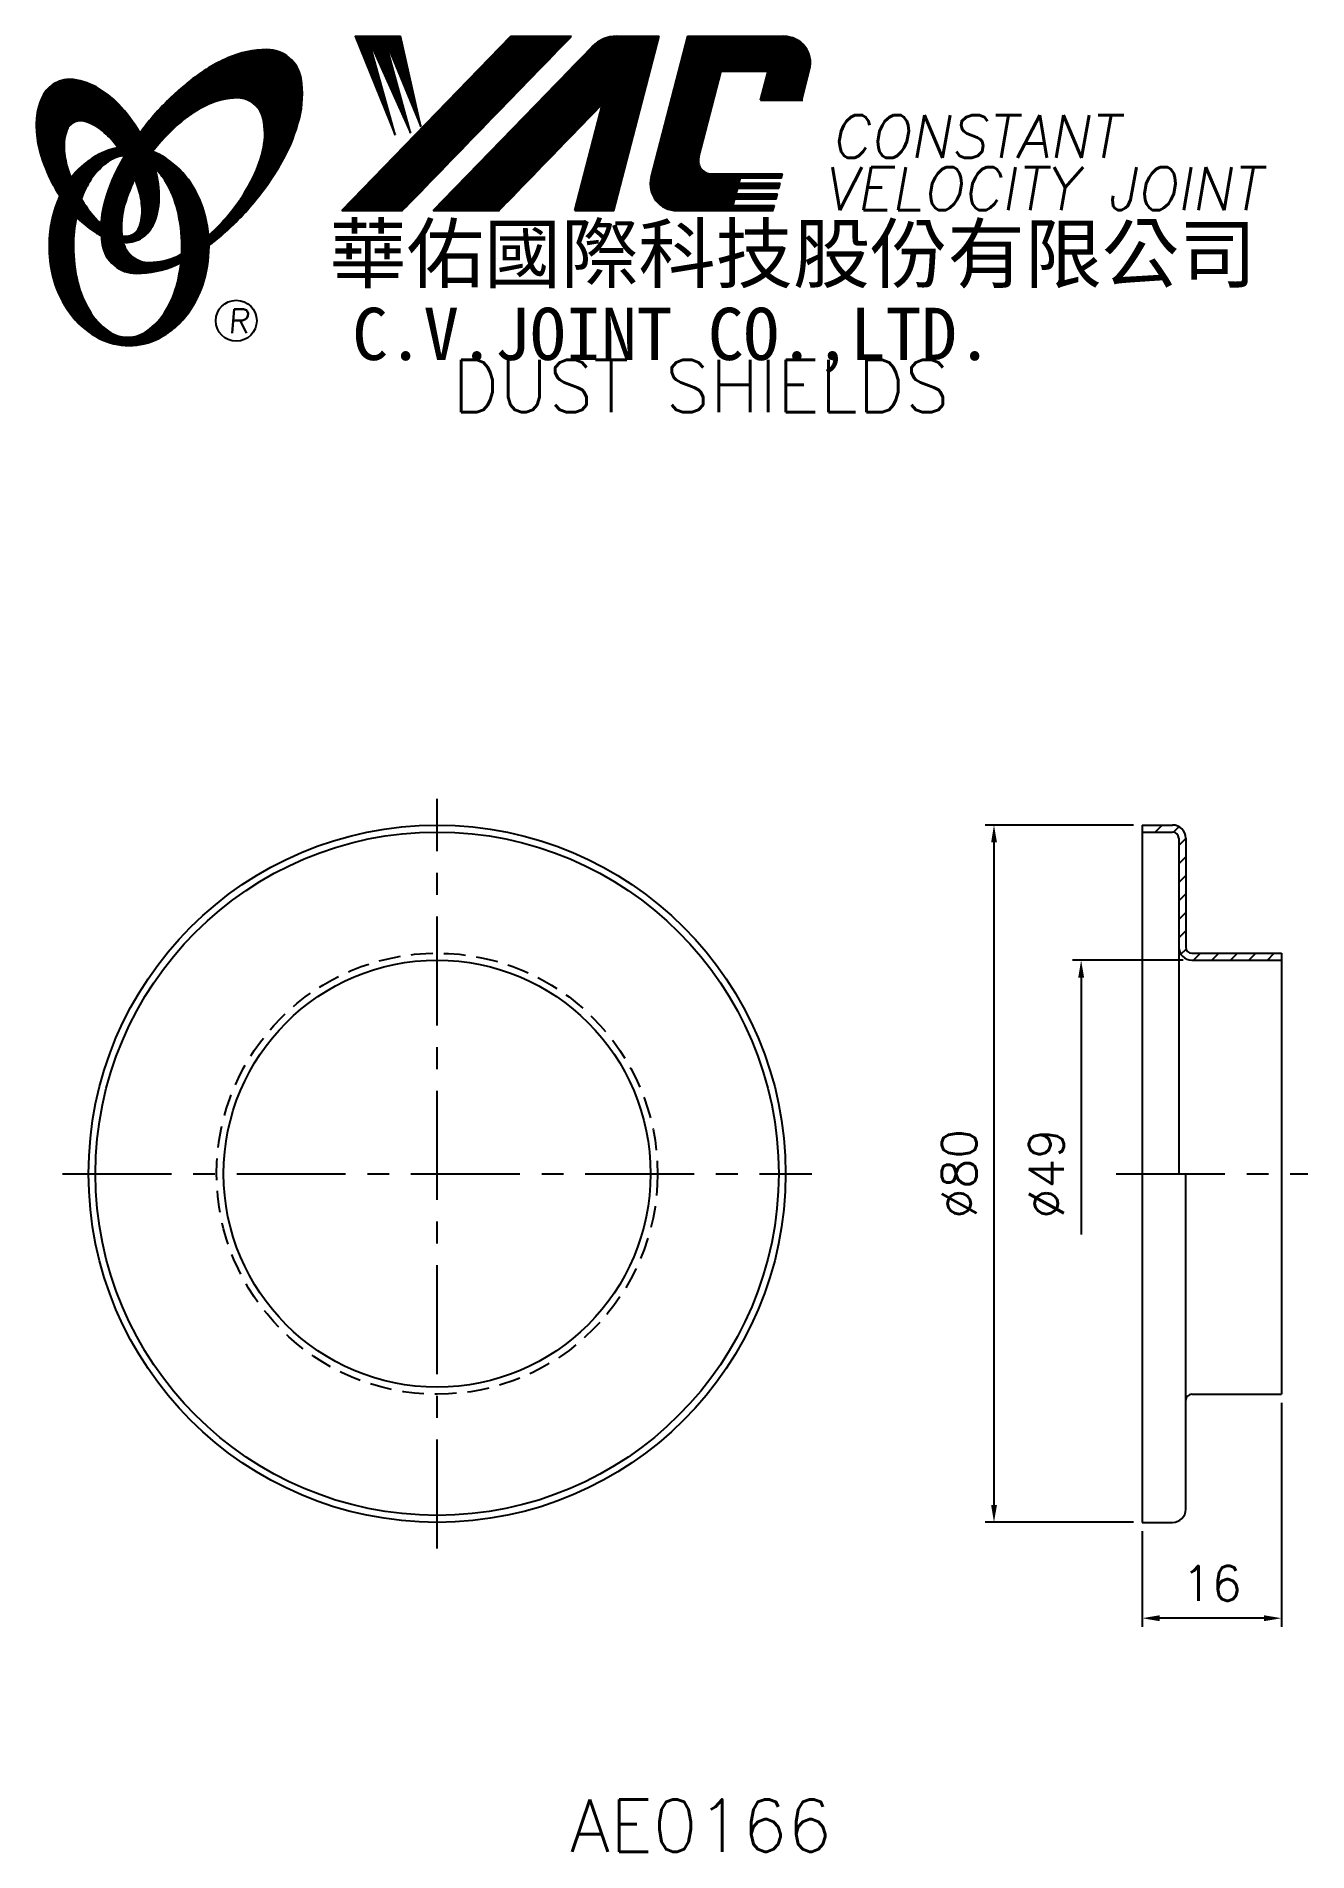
# Model space of a CAD drawing. Extents: x 604 to 750, y 351 to 559.
import ezdxf
from ezdxf.enums import TextEntityAlignment as Align

# ---------------------------------------------------------------- set-up
doc = ezdxf.new("R2010")
doc.units = 0
doc.header["$LTSCALE"] = 10
doc.header["$MEASUREMENT"] = 0
doc.linetypes.add('CENTER', pattern=[2, 1.25, -0.25, 0.25, -0.25])
doc.linetypes.add('HIDDEN', pattern=[0.375, 0.25, -0.125])
doc.layers.get('0').update_dxf_attribs({"linetype": 'CONTINUOUS'})
doc.layers.get('DEFPOINTS').update_dxf_attribs({"linetype": 'CONTINUOUS'})
doc.layers.add('4', color=7, linetype='CONTINUOUS')
doc.styles.add('CHINA', font='KAIU.TTF')
doc.styles.add('ITALICC', font='simplex.shx')
doc.dimstyles.new('STANDARD$0', dxfattribs={"dimtxt": 4, "dimasz": 2, "dimexe": 1, "dimexo": 1, "dimgap": 2, "dimtad": 1, "dimdec": 4, "dimzin": 10, "dimtxsty": 'ITALICC', "dimcen": 2, "dimclrd": 5, "dimclre": 5, "dimclrt": 18, "dimaunit": 1, "dimazin": 3, "dimtp": 0.1, "dimtfac": 0.7, "dimtdec": 4, "dimtmove": 0, "dimatfit": 3, "dimtolj": 1, "dimtzin": 10})
pattern_1 = [(45, (505.122729, 351.820414), (-0.00883883476, 0.00883883476), [])]
pattern_2 = [(45, (673.713275, 315.516005), (-0.00727476112, 0.00727476112), [])]

# ---------------------------------------------------------------- blocks, each defined once
blk = doc.blocks.new('*D4')
at = {"color": 5, "linetype": 'BYBLOCK'}
for p, q in [((735.77, 453.26), (723.07, 453.26)), ((724.07, 451.26), (724.07, 421.8))]:
    blk.add_line(p, q, dxfattribs=at)
blk.add_solid([(723.74, 451.26), (724.41, 451.26), (724.07, 453.26)], dxfattribs=at)
at = {"layer": 'DEFPOINTS', "color": 0, "linetype": 'BYBLOCK'}
for p in [(724.07, 453.26), (736.77, 453.26), (731.07, 404.26)]:
    blk.add_point(p, dxfattribs=at)
at = {"color": 18, "linetype": 'BYBLOCK', "insert": (720.07, 428.76), "char_height": 4, "attachment_point": 5, "rotation": 90, "style": 'ITALICC'}
blk.add_mtext('\\A1;∅49', dxfattribs=at)
blk = doc.blocks.new('*D5')
at = {"color": 5, "linetype": 'BYBLOCK'}
for p, q in [((730.07, 468.76), (713.07, 468.76)), ((714.07, 466.76), (714.07, 390.76)), ((730.07, 388.76), (713.07, 388.76))]:
    blk.add_line(p, q, dxfattribs=at)
for points in [[(713.74, 466.76), (714.41, 466.76), (714.07, 468.76)], [(713.74, 390.76), (714.41, 390.76), (714.07, 388.76)]]:
    blk.add_solid(points, dxfattribs=at)
at = {"layer": 'DEFPOINTS', "color": 0, "linetype": 'BYBLOCK'}
for p in [(731.07, 468.76), (714.07, 388.76), (731.07, 388.76)]:
    blk.add_point(p, dxfattribs=at)
at = {"color": 18, "linetype": 'BYBLOCK', "insert": (710.07, 428.76), "char_height": 4, "attachment_point": 5, "rotation": 90, "style": 'ITALICC'}
blk.add_mtext('\\A1;∅80', dxfattribs=at)
blk = doc.blocks.new('*D6')
at = {"color": 5, "linetype": 'BYBLOCK'}
for p, q in [((747.07, 402.46), (747.07, 376.76)), ((731.07, 387.76), (731.07, 376.76)), ((745.07, 377.76), (733.07, 377.76))]:
    blk.add_line(p, q, dxfattribs=at)
for points in [[(733.07, 378.09), (733.07, 377.42), (731.07, 377.76)], [(745.07, 378.09), (745.07, 377.42), (747.07, 377.76)]]:
    blk.add_solid(points, dxfattribs=at)
at = {"layer": 'DEFPOINTS', "color": 0, "linetype": 'BYBLOCK'}
for p in [(747.07, 403.46), (731.07, 388.76), (731.07, 377.76)]:
    blk.add_point(p, dxfattribs=at)
at = {"color": 18, "linetype": 'BYBLOCK', "insert": (739.07, 381.76), "char_height": 4, "attachment_point": 5, "style": 'ITALICC'}
blk.add_mtext('\\A1;16', dxfattribs=at)

msp = doc.modelspace()

# ---------------------------------------------------------------- hatches: boundary and pattern name
at = {"layer": '4', "linetype": 'CONTINUOUS'}
h = msp.add_hatch(dxfattribs=at)
h.set_pattern_fill('ANSI31', color=5, scale=0.1, style=0)
h.set_pattern_definition(pattern_1)
h.paths.add_polyline_path([(665.58143, 559.2514), (658.62413, 559.2514), (639.20752, 539.24764), (646.16483, 539.24764)])
h.paths.add_polyline_path([(669.12833, 551.48583), (665.94795, 539.24764), (670.42894, 539.24764), (675.62737, 559.2514), (670.73065, 559.2514, 0.202785967), (667.99657, 558.09498), (649.70244, 539.24764), (657.24935, 539.24764)])
h.paths.add_polyline_path([(682.75543, 555.25298), (688.14915, 555.25298), (687.28013, 551.90896), (691.99695, 551.90896), (692.91367, 555.43653, 0.490800957), (689.96347, 559.2514), (678.92916, 559.2514), (674.7221, 543.06251, 0.490800957), (677.6723, 539.24764), (688.70662, 539.24764), (688.86106, 539.84195), (684.14424, 539.84195), (684.33761, 540.58603), (689.05443, 540.58603), (689.21299, 541.19617), (684.49617, 541.19617), (684.65741, 541.81664), (689.37423, 541.81664), (689.53041, 542.41763), (684.81359, 542.41763), (684.97039, 543.02101), (689.68721, 543.02101), (689.80395, 543.4702), (681.6642, 543.4702, -0.490800957), (680.1891, 545.37764)])
h = msp.add_hatch(dxfattribs=at)
h.set_pattern_fill('ANSI31', color=1, scale=0.1, style=0)
h.set_pattern_definition(pattern_1)
h.paths.add_polyline_path([(645.9395, 559.2514), (640.76217, 559.2514), (645.33293, 547.94766), (642.267, 558.90564), (647.10174, 548.18332), (644.15372, 558.90564), (648.28094, 548.89028)])
h = msp.add_hatch(dxfattribs=at)
h.set_pattern_fill('ANSI31', color=5, scale=0.082305, style=0)
h.set_pattern_definition([(45, (505.122729, 351.820414), (-0.00727476112, 0.00727476112), [])])
h.paths.add_polyline_path([(627.1582, 552.18892, -0.172879177), (629.09967, 551.53035, -0.172879177), (630.18697, 549.7923, -0.104527385), (630.21474, 546.46411, -0.065680101), (629.04521, 543.06215, -0.051823203), (626.6048, 539.21976, -0.044272532), (623.92983, 536.39343, -0.020203161), (623.98341, 535.25551, 0.006517006), (624.38796, 535.56759, 0.049863361), (628.94138, 539.98065, 0.049863361), (632.53102, 545.20782, 0.063682799), (634.35207, 549.83516, 0.103597411), (634.54136, 554.41913, 0.177892575), (633.19276, 556.78941, 0.177892575), (630.63037, 557.72274, 0.103597411), (626.14257, 556.76969, 0.063682799), (621.88482, 554.20062, 0.049863361), (617.3314, 549.78756, 0.016070017), (616.0607, 548.18124, -0.007061632), (616.30798, 547.74421, -0.031648676), (617.26057, 545.70764, -0.008069351), (617.69248, 546.27195, -0.051823203), (620.87085, 549.5304, -0.065680101), (623.91278, 551.45076, -0.104527385)])
h.paths.add_polyline_path([(614.08253, 539.0276, -0.065680101), (615.25206, 542.42956, -0.006063428), (615.496, 542.90457, 0.027613469), (614.76917, 544.49264, 0.017011252), (614.23575, 545.42762, 0.007829282), (613.74176, 544.56039, 0.063682799), (611.92072, 539.93304, 0.103597411), (611.73142, 535.34907, 0.177892575), (613.08003, 532.9788, 0.177892575), (615.64242, 532.04547, 0.103597411), (620.13022, 532.99851, 0.008811776), (620.75718, 533.28859, 0.013922709), (620.83451, 534.2584, -0.009086703), (620.38449, 534.04095, -0.104527385), (617.13908, 533.30279, -0.172879177), (615.1976, 533.96136, -0.172879177), (614.11031, 535.69941, -0.104527385)])
h = msp.add_hatch(dxfattribs=at)
h.set_pattern_fill('ANSI31', color=3, scale=0.082305, style=0)
h.set_pattern_definition(pattern_2)
h.paths.add_polyline_path([(611.3617, 553.23975, 0.106488277), (608.41982, 554.27833, 0.158297415), (606.32962, 553.88328, 0.158297415), (604.87029, 552.33559, 0.106488277), (604.15947, 549.29783, 0.071723199), (604.57752, 545.98487, 0.058080454), (606.1225, 542.16948, 0.058080454), (608.50355, 538.81169, 0.071723199), (611.06879, 536.67394, 0.020895977), (611.60898, 536.37195, -0.030777155), (611.59307, 537.74817, -0.042059526), (610.49671, 538.91093, -0.04691039), (608.87755, 541.39208, -0.04691039), (607.74927, 544.13157, -0.060581117), (607.34717, 546.39363, -0.10187153), (607.65879, 548.48184, -0.185892489), (608.43888, 549.37348, -0.185892489), (609.61552, 549.5116, -0.10187153), (611.51317, 548.58606, -0.060581117), (613.15, 546.97379, -0.04691039), (614.76917, 544.49264, -0.04691039), (615.89745, 541.75316, -0.060581117), (616.29955, 539.49109, -0.10187153), (615.98793, 537.40289, -0.185892489), (615.20784, 536.51124, -0.185892489), (614.03119, 536.37312, -0.002013383), (613.99039, 536.38375, 0.021593804), (614.11031, 535.69941, 0.006477741), (614.12831, 535.62237, 0.14950097), (616.10087, 536.03041, 0.158297415), (617.5602, 537.5781, 0.106488277), (618.27101, 540.61587, 0.071723199), (617.85297, 543.92882, 0.058080454), (616.30798, 547.74421, 0.058080454), (613.92694, 551.102, 0.071723199)])
h = msp.add_hatch(dxfattribs=at)
h.set_pattern_fill('ANSI31', color=1, scale=0.082305, style=0)
h.set_pattern_definition(pattern_2)
h.paths.add_polyline_path([(612.45532, 544.91631, -0.120168026), (614.14711, 545.5697, 0.016865385), (613.54735, 546.45244, 0.076648372), (611.39113, 545.73352, 0.104809576), (608.30667, 543.22042, 0.005838257), (608.13973, 543.00822, 0.028089978), (608.87755, 541.39208, 0.014237292), (609.31968, 540.60703, -0.045767751), (610.24486, 542.54388, -0.106890197)])
h.paths.add_polyline_path([(608.42395, 535.16169, -0.048711043), (608.75406, 538.54202, -0.007865741), (608.50355, 538.81169, -0.037695478), (606.86768, 540.93045, 0.03042545), (606.34235, 539.62648, 0.080710289), (605.61691, 535.16169, 0.080710289), (606.34235, 530.6969, 0.089265679), (608.30667, 527.10296, 0.104809576), (611.39113, 524.58986, 0.11926607), (614.80032, 523.76492, 0.11926607), (618.20951, 524.58986, 0.104809576), (621.29397, 527.10296, 0.089265679), (623.25829, 530.6969, 0.080710289), (623.98372, 535.16169, 0.080710289), (623.25829, 539.62648, 0.089265679), (621.29397, 543.22042, 0.104809576), (618.20951, 545.73352, 0.025513357), (617.51627, 546.04627, 0.004818181), (617.26057, 545.70764, -0.023722145), (617.80179, 544.11089, -0.065307489), (619.03697, 542.54388, -0.073950765), (620.34942, 539.34615, -0.060532391), (620.85787, 535.16169, -0.060532391), (620.34942, 530.97722, -0.073950765), (619.03697, 527.7795, -0.106890197), (616.8265, 525.40707, -0.153118262), (614.64091, 524.72169, -0.153118262), (612.45532, 525.40707, -0.106890197), (610.24486, 527.7795, -0.073950765), (608.93241, 530.97722, -0.060532391)])
h = msp.add_hatch(dxfattribs=at)
h.set_pattern_fill('ANSI31', color=5, scale=12, style=0)
h.set_pattern_definition([(45, (4.6415, 39.1408), (-1.0606602, 1.0606602), [])])
h.paths.add_polyline_path([(736.7732, 454.05731, -0.414213562), (736.0732, 454.75731), (736.0732, 467.25731, 0.414213562), (734.5732, 468.75731), (731.0732, 468.75731), (731.0732, 467.95731), (734.5732, 467.95731, -0.414213562), (735.2732, 467.25731), (735.2732, 454.75731, 0.414213562), (736.7732, 453.25731), (747.0732, 453.25731), (747.0732, 454.05731)])

# ---------------------------------------------------------------- linework, layer by layer
at = {"layer": '4', "color": 5, "linetype": 'CONTINUOUS'}
for p, q in [((639.20752, 539.24764), (658.62413, 559.2514)), ((646.16483, 539.24764), (665.58143, 559.2514)), ((658.62413, 559.2514), (665.58143, 559.2514)), ((670.42894, 539.24764), (675.62737, 559.2514)), ((670.73065, 559.2514), (675.62737, 559.2514)), ((674.7221, 543.06251), (678.92916, 559.2514)), ((678.92916, 559.2514), (689.96347, 559.2514)), ((649.70244, 539.24764), (667.99657, 558.09498)), ((680.1891, 545.37764), (682.75543, 555.25298)), ((682.75543, 555.25298), (688.14915, 555.25298)), ((687.28013, 551.90896), (688.14915, 555.25298)), ((691.99695, 551.90896), (692.91367, 555.43653)), ((657.24935, 539.24764), (669.12833, 551.48583)), ((665.94795, 539.24764), (669.12833, 551.48583)), ((687.28013, 551.90896), (692.14738, 551.90896)), ((681.6642, 543.4702), (689.80395, 543.4702)), ((684.49617, 541.19617), (684.65741, 541.81664)), ((684.65741, 541.81664), (689.37423, 541.81664)), ((684.81359, 542.41763), (684.97039, 543.02101)), ((684.81359, 542.41763), (689.53041, 542.41763)), ((684.97039, 543.02101), (689.68721, 543.02101)), ((689.37423, 541.81664), (689.53041, 542.41763)), ((689.68721, 543.02101), (689.80395, 543.4702)), ((684.14424, 539.84195), (684.33761, 540.58603)), ((684.14424, 539.84195), (688.86106, 539.84195)), ((684.33761, 540.58603), (689.05443, 540.58603)), ((684.49617, 541.19617), (689.21299, 541.19617)), ((688.70662, 539.24764), (688.86106, 539.84195)), ((689.05443, 540.58603), (689.21299, 541.19617)), ((639.20752, 539.24764), (646.16483, 539.24764)), ((649.70244, 539.24764), (657.24935, 539.24764)), ((665.94795, 539.24764), (670.42894, 539.24764)), ((677.6723, 539.24764), (688.70662, 539.24764))]:
    msp.add_line(p, q, dxfattribs=at)
at = {"layer": '4', "color": 1, "linetype": 'CONTINUOUS'}
for p, q in [((640.76217, 559.2514), (645.33293, 547.94766)), ((640.76217, 559.2514), (645.9395, 559.2514)), ((645.33293, 547.94766), (642.267, 558.90564)), ((642.267, 558.90564), (647.10174, 548.18332)), ((647.10174, 548.18332), (644.15372, 558.90564)), ((644.15372, 558.90564), (648.28094, 548.89028)), ((648.28094, 548.89028), (645.9395, 559.2514))]:
    msp.add_line(p, q, dxfattribs=at)
at = {"layer": '4', "color": 5, "linetype": 'CENTER'}
for p, q in [((650.15764, 385.75731), (650.15764, 471.75731)), ((607.15764, 428.75731), (693.15764, 428.75731)), ((728.0732, 428.75731), (750.0732, 428.75731))]:
    msp.add_line(p, q, dxfattribs=at)
at = {"layer": '4', "color": 7, "linetype": 'CONTINUOUS'}
for p, q in [((731.0732, 468.75731), (731.0732, 388.75731)), ((731.0732, 468.75731), (734.5732, 468.75731)), ((731.0732, 467.95731), (734.5732, 467.95731)), ((735.2732, 467.25731), (735.2732, 428.75731)), ((736.0732, 467.25731), (736.0732, 454.75731)), ((736.7732, 454.05731), (747.0732, 454.05731)), ((747.0732, 454.05731), (747.0732, 403.45731)), ((736.7732, 453.25731), (747.0732, 453.25731)), ((736.0732, 390.25731), (736.0732, 428.75731)), ((736.7732, 403.45731), (747.0732, 403.45731)), ((731.0732, 388.75731), (734.5732, 388.75731))]:
    msp.add_line(p, q, dxfattribs=at)
at = {"layer": '4', "color": 5, "linetype": 'CONTINUOUS'}
for points in [[(623.98341, 535.25551, 0.006517006), (624.38796, 535.56759, 0.049863361), (628.94138, 539.98065, 0.049863361), (632.53102, 545.20782, 0.063682799), (634.35207, 549.83516, 0.103597411), (634.54136, 554.41913, 0.177892575), (633.19276, 556.78941, 0.177892575), (630.63037, 557.72274, 0.103597411), (626.14257, 556.76969, 0.063682799), (621.88482, 554.20062, 0.049863361), (617.3314, 549.78756, 0.016070017), (616.0607, 548.18124)], [(623.92983, 536.39343, 0.044272532), (626.6048, 539.21976, 0.051823203), (629.04521, 543.06215, 0.065680101), (630.21474, 546.46411, 0.104527385), (630.18697, 549.7923, 0.172879177), (629.09967, 551.53035, 0.172879177), (627.1582, 552.18892, 0.104527385), (623.91278, 551.45076, 0.065680101), (620.87085, 549.5304, 0.051823203), (617.69248, 546.27195, 0.008069351), (617.26057, 545.70764)], [(614.23575, 545.42762, 0.007829282), (613.74176, 544.56039, 0.063682799), (611.92072, 539.93304, 0.103597411), (611.73142, 535.34907, 0.177892575), (613.08003, 532.9788, 0.177892575), (615.64242, 532.04547, 0.103597411), (620.13022, 532.99851, 0.008811776), (620.75718, 533.28859, 0.008811776)], [(615.496, 542.90457, 0.006063428), (615.25206, 542.42956, 0.065680101), (614.08253, 539.0276, 0.104527385), (614.11031, 535.69941, 0.172879177), (615.1976, 533.96136, 0.172879177), (617.13908, 533.30279, 0.104527385), (620.38449, 534.04095, 0.009086703), (620.83451, 534.2584, 0.009086703)]]:
    msp.add_lwpolyline(points, format="xyb", dxfattribs=at)
at = {"layer": '4', "color": 3, "linetype": 'CONTINUOUS'}
for points in [[(614.12831, 535.62237, 0.14950097), (616.10087, 536.03041, 0.158297415), (617.5602, 537.5781, 0.106488277), (618.27101, 540.61587, 0.071723199), (617.85297, 543.92882, 0.058080454), (616.30798, 547.74421, 0.058080454), (613.92694, 551.102, 0.071723199), (611.3617, 553.23975, 0.106488277), (608.41982, 554.27833, 0.158297415), (606.32962, 553.88328, 0.158297415), (604.87029, 552.33559, 0.106488277), (604.15947, 549.29783, 0.071723199), (604.57752, 545.98487, 0.058080454), (606.1225, 542.16948, 0.058080454), (608.50355, 538.81169, 0.071723199), (611.06879, 536.67394, 0.020895977), (611.60898, 536.37195, 0.020895977)], [(613.99039, 536.38375, 0.002013383), (614.03119, 536.37312, 0.185892489), (615.20784, 536.51124, 0.185892489), (615.98793, 537.40289, 0.10187153), (616.29955, 539.49109, 0.060581117), (615.89745, 541.75316, 0.04691039), (614.76917, 544.49264, 0.04691039), (613.15, 546.97379, 0.060581117), (611.51317, 548.58606, 0.10187153), (609.61552, 549.5116, 0.185892489), (608.43888, 549.37348, 0.185892489), (607.65879, 548.48184, 0.10187153), (607.34717, 546.39363, 0.060581117), (607.74927, 544.13157, 0.04691039), (608.87755, 541.39208, 0.04691039), (610.49671, 538.91093, 0.042059526), (611.59307, 537.74817, 0.042059526)]]:
    msp.add_lwpolyline(points, format="xyb", dxfattribs=at)
at = {"layer": '4', "color": 1, "linetype": 'CONTINUOUS'}
for points in [[(606.86768, 540.93045, 0.03042545), (606.34235, 539.62648, 0.080710289), (605.61691, 535.16169, 0.080710289), (606.34235, 530.6969, 0.089265679), (608.30667, 527.10296, 0.104809576), (611.39113, 524.58986, 0.11926607), (614.80032, 523.76492, 0.11926607), (618.20951, 524.58986, 0.104809576), (621.29397, 527.10296, 0.089265679), (623.25829, 530.6969, 0.080710289), (623.98372, 535.16169, 0.080710289), (623.25829, 539.62648, 0.089265679), (621.29397, 543.22042, 0.104809576), (618.20951, 545.73352, 0.025513357), (617.51627, 546.04627, 0.025513357)], [(613.54735, 546.45244, 0.076648372), (611.39113, 545.73352, 0.104809576), (608.30667, 543.22042, 0.005838257), (608.13973, 543.00822, 0.005838257)], [(608.75406, 538.54202, 0.048711043), (608.42395, 535.16169, 0.060532391), (608.93241, 530.97722, 0.073950765), (610.24486, 527.7795, 0.106890197), (612.45532, 525.40707, 0.153118262), (614.64091, 524.72169, 0.153118262), (616.8265, 525.40707, 0.106890197), (619.03697, 527.7795, 0.073950765), (620.34942, 530.97722, 0.060532391), (620.85787, 535.16169, 0.060532391), (620.34942, 539.34615, 0.073950765), (619.03697, 542.54388, 0.065307489), (617.80179, 544.11089)], [(614.14711, 545.5697, 0.120168026), (612.45532, 544.91631, 0.106890197), (610.24486, 542.54388, 0.045767751), (609.31968, 540.60703, 0.045767751)]]:
    msp.add_lwpolyline(points, format="xyb", dxfattribs=at)
at = {"layer": '4', "color": 5, "linetype": 'CONTINUOUS'}
msp.add_circle((627.10456, 526.61597), 2.35282, dxfattribs=at)
at = {"layer": '4', "color": 7, "linetype": 'CONTINUOUS'}
for radius in [40, 39.2, 24.5]:
    msp.add_circle((650.15764, 428.75731), radius, dxfattribs=at)
at = {"layer": '4', "color": 5, "linetype": 'HIDDEN'}
msp.add_circle((650.15764, 428.75731), 25.3, dxfattribs=at)
at = {"layer": '4', "color": 5, "linetype": 'CONTINUOUS'}
for centre, radius, start, end in [((670.73065, 555.44116), 3.81024, 90, 135.8533387), ((689.96347, 556.20321), 3.04819, 345.4326059, 90), ((681.6642, 544.9943), 1.5241, 165.4326059, 270), ((677.6723, 542.29583), 3.04819, 165.4326059, 270)]:
    msp.add_arc(centre, radius, start, end, dxfattribs=at)
at = {"layer": '4', "color": 7, "linetype": 'CONTINUOUS'}
for centre, radius, start, end in [((734.5732, 467.25731), 1.5, 0, 90), ((734.5732, 467.25731), 0.7, 0, 90), ((736.7732, 454.75731), 1.5, 180, 270), ((736.7732, 454.75731), 0.7, 180, 270), ((736.7732, 402.75731), 0.7, 90, 180), ((734.5732, 390.25731), 1.5, 270, 360)]:
    msp.add_arc(centre, radius, start, end, dxfattribs=at)

# ---------------------------------------------------------------- texts
at = {"layer": '4', "color": 5, "linetype": 'CONTINUOUS', "style": 'ITALICC'}
for s, height, oblique, p in [('CONSTANT', 4.9, 10, (695.35633, 545.3181)), ('VELOCITY JOINT', 4.9, 10, (694.4781, 539.32272)), ('R', 2.75625, 5, (626.14587, 525.20637))]:
    msp.add_text(s, height=height, dxfattribs=dict(at, oblique=oblique)).set_placement(p)
at = {"layer": '4', "color": 7, "linetype": 'CONTINUOUS', "style": 'CHINA'}
for s, height, p in [('華佑國際科技股份有限公司', 6.5, (637.79416, 531.05779)), ('C.V.JOINT CO.,LTD.', 6, (640.4228, 522.11157))]:
    msp.add_text(s, height=height, dxfattribs=at).set_placement(p)
at = {"layer": '4', "color": 18, "linetype": 'CONTINUOUS', "style": 'ITALICC'}
for s, p in [('DUST SHIELDS', (680.42552, 516.11875)), ('AE0166', (680.42552, 350.97136))]:
    msp.add_text(s, height=6, dxfattribs=at).set_placement(p, align=Align.CENTER)

# ---------------------------------------------------------------- dimensions: what is measured, and where the dimension line sits
at = {"layer": '4', "color": 7, "linetype": 'CONTINUOUS'}
for base, p1, p2, text, override, picture, middle in [((714.0732, 388.75731), (731.0732, 468.75731), (731.0732, 388.75731), '%%C80', {"dimcen": 2.5, "dimaunit": 0, "dimtp": 0}, '*D5', (710.0732, 428.75731)), ((724.07321, 453.25731), (731.0732, 404.25731), (736.7732, 453.25731), '%%C49', {"dimcen": -2, "dimse1": 1, "dimsd1": 1}, '*D4', (720.07321, 428.75731))]:
    dim = msp.add_linear_dim(base=base, p1=p1, p2=p2, angle=90, text=text, dimstyle='STANDARD$0', override=override, dxfattribs=at)
    dim.commit()
    dim.dimension.update_dxf_attribs({"geometry": picture, "text_midpoint": middle})
dim = msp.add_linear_dim(base=(731.0732, 377.75732), p1=(747.0732, 403.45731), p2=(731.0732, 388.75731), text='16', dimstyle='STANDARD$0', dxfattribs=at)
dim.commit()
dim.dimension.update_dxf_attribs({"geometry": '*D6', "text_midpoint": (739.0732, 381.75732)})

doc.saveas('drawing.dxf')
